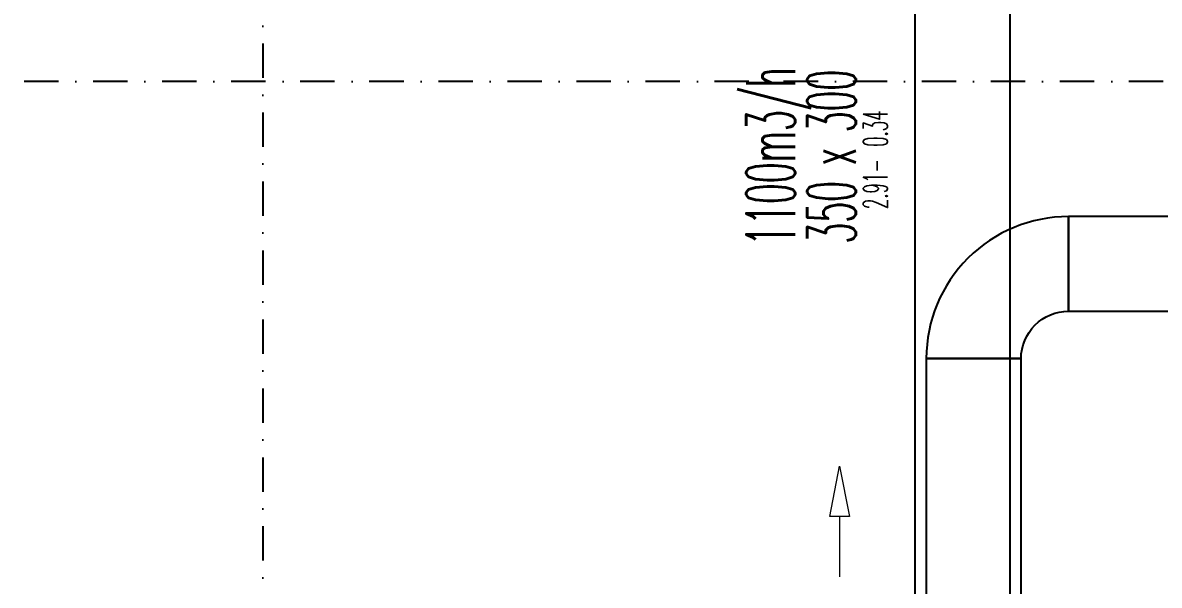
# Model space of a CAD drawing. Header units: inches. Extents: x -772 to 6765, y -813 to 4093.
# Drawn here: x 4611.3 to 5031, y 2363.7 to 2571.7 of the extents above; entities that cross this region are included whole.
import ezdxf
from ezdxf.enums import TextEntityAlignment as Align

# ---------------------------------------------------------------- set-up
doc = ezdxf.new("R2010")
doc.units = ezdxf.units.IN
doc.header["$MEASUREMENT"] = 0
doc.linetypes.add('DASHDOT', pattern=[25.4, 12.7, -6.35, 0, -6.35])
doc.layers.add('H_STR_Aks', color=250, linetype='DASHDOT')
doc.layers.add('MTY-UFLEME-KANALI', color=20, linetype='Continuous')
doc.layers.add('HIZ-PA', color=253, linetype='Continuous', lineweight=0, transparency=0.5)
for name, color, linetype, lineweight in [('MTY-EMIS-KANALI', 150, 'Continuous', 0), ('MTY-UFLEME-KANALI-CAP', 21, 'Continuous', 0), ('STM-U-MENFEZ', 2, 'Continuous', 0)]:
    doc.layers.add(name, color=color, linetype=linetype, lineweight=lineweight)
doc.styles.add('CAP', font='simplxtw.shx', dxfattribs={"width": 0.65})

# ---------------------------------------------------------------- blocks, each defined once
blk = doc.blocks.new('A$C00D65541')
at = {"layer": 'STM-U-MENFEZ'}
blk.add_lwpolyline([(-50.5, -59.89), (-46.89, -59.89), (-50.5, -78.51), (-54.11, -59.89), (-50.5, -59.89), (-50.5, -37.62)], dxfattribs=at)
blk = doc.blocks.new('*U230')
at = {"layer": 'HIZ-PA', "color": 3, "style": 'CAP', "width": 0.5}
blk.add_attdef('HIZ', text='', height=0.5, dxfattribs=at).set_placement((-0.049, -1.954), align=Align.BOTTOM_RIGHT)
blk.add_attdef('PA', text='', height=0.5, dxfattribs=at).set_placement((0.201, -1.954), align=Align.BOTTOM_LEFT)
at = {"layer": 'MTY-UFLEME-KANALI-CAP', "color": 7, "style": 'CAP', "width": 0.5}
for tag, p in [('DEBI', (0.001, -0.204)), ('X', (0.001, -1.454))]:
    blk.add_attdef(tag, text='', height=1, dxfattribs=at).set_placement(p, align=Align.BOTTOM_CENTER)
blk.add_attdef('A', text='', height=1, dxfattribs=at).set_placement((-0.499, -1.454), align=Align.BOTTOM_RIGHT)
blk.add_attdef('B', text='', height=1, dxfattribs=at).set_placement((0.501, -1.454), align=Align.BOTTOM_LEFT)
blk = doc.blocks.new('mekanik')
at = {"layer": 'MTY-UFLEME-KANALI'}
for points in [[(24245.84, 9132.83), (24210.84, 9132.83), (24210.84, 9470.02), (24245.84, 9470.02)], [(24676.76, 9305), (24676.76, 9340), (24267.5, 9340), (24267.5, 9305)], [(24250, 9287.5), (24215, 9287.5), (24215, 8845), (24250, 8845)]]:
    blk.add_lwpolyline(points, close=True, dxfattribs=at)
blk.add_lwpolyline([(24267.5, 9305), (24267.5, 9340, 0.414214), (24215, 9287.5), (24250, 9287.5, -0.414214)], format="xyb", close=True, dxfattribs=at)
at = {"layer": 'MTY-EMIS-KANALI', "rotation": 180}
blk.add_blockref('A$C00D65541', (24132.47, 9169.18), dxfattribs=at)
at = {"layer": 'MTY-UFLEME-KANALI-CAP', "xscale": 18, "yscale": 18, "zscale": 18, "rotation": 90}
blk.add_blockref('*U230', (24168.25, 9362.15), dxfattribs=at).add_auto_attribs({'DEBI': '1100m3/h', 'X': 'x', 'A': '350', 'B': '300', 'PA': '0.34', 'HIZ': '2.91-'})

msp = doc.modelspace()

# ---------------------------------------------------------------- linework, layer by layer
at = {"layer": 'H_STR_Aks'}
for p, q in [((4700, 4043), (4700, -712.77)), ((6664.51, 2550), (-659.05, 2550))]:
    msp.add_line(p, q, dxfattribs=at)

# ---------------------------------------------------------------- block references
msp.add_blockref('mekanik', (-19270, -6840))

doc.saveas('drawing.dxf')
